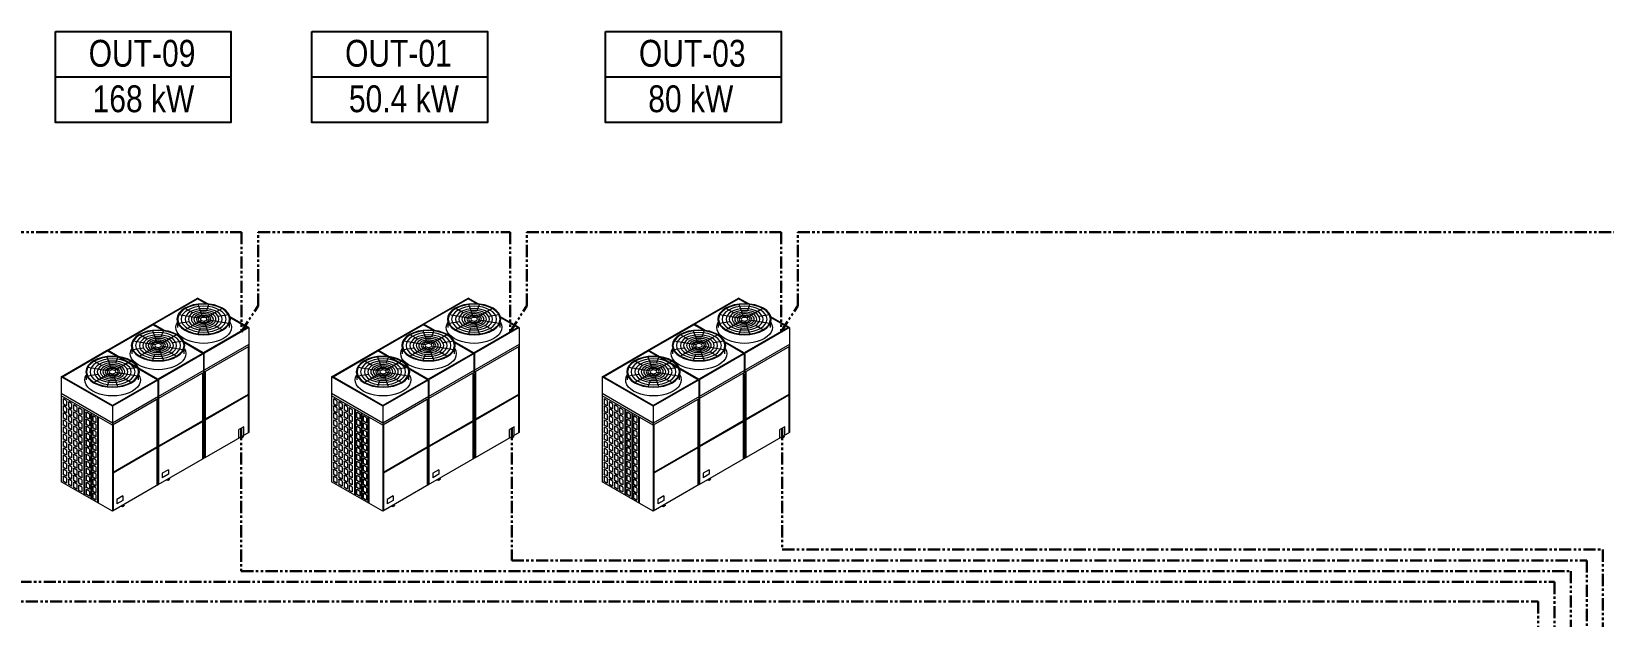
# Model space of a CAD drawing. Header units: millimetres. Extents: x -91525 to 4597779, y -698580 to 576167.
# Drawn here: x -71019 to -50458, y -76229 to -68576 of the extents above; entities that cross this region are included whole.
import ezdxf

# ---------------------------------------------------------------- set-up
doc = ezdxf.new("R2010")
doc.units = ezdxf.units.MM
doc.linetypes.add('PHANTOM', pattern=[63.5, 31.75, -6.35, 6.35, -6.35, 6.35, -6.35])
doc.layers.add('!-AC-EQUIPEMNT', color=3, linetype='Continuous')
doc.layers.add('AC-EQU', color=3, linetype='Continuous')
doc.layers.add('0---CONTROL', color=6, linetype='PHANTOM', lineweight=30)
doc.layers.add('AC-equip', color=3, linetype='Continuous', lineweight=15)
doc.styles.add('GHS', font='nghia5.shx', dxfattribs={"width": 0.8, "bigfont": 'bigfont.shx'})

# ---------------------------------------------------------------- blocks, each defined once
blk = doc.blocks.new('RX48M')
at = {"color": 0, "ltscale": 2.5}
for p, q in [((-1903, 660), (-1957, 808)), ((-1929, 822), (-1677, 968)), ((-1889, 825), (-1677, 948)), ((-1809, 493), (-1695, 808)), ((558, -322), (-1677, 968)), ((-594, 323), (-1677, 948)), ((-2934, 242), (-2476, 507)), ((-2899, 242), (-2481, 484)), ((-2436, 555), (-2186, 511)), ((-2436, 340), (-1903, 434)), ((-2277, 708), (-1883, 480)), ((-1957, 87), (-1842, 402)), ((-1769, 414), (-1374, 187)), ((-1749, 461), (-1215, 555)), ((-1560, 601), (-1374, 708)), ((-2934, 242), (-2934, -2338)), ((-2934, 242), (-700, -1048)), ((-2899, 242), (-1817, -383)), ((-2464, 247), (-2464, 355)), ((-2277, 187), (-2092, 294)), ((-1695, 87), (-1748, 235)), ((-1466, 384), (-1215, 340)), ((-1188, 247), (-1188, 355)), ((-1157, 61), (-762, -167)), ((-860, 170), (-594, 323)), ((-783, 13), (-837, 161)), ((-816, 175), (-577, 313)), ((-689, -154), (-574, 161)), ((523, -322), (-577, 313)), ((-439, -46), (-254, 61)), ((-2934, -172), (-700, -1462)), ((-2934, -224), (-700, -1514)), ((-2917, -234), (-2917, -2348)), ((-1817, -383), (-1345, -111)), ((-1800, -393), (-1354, -136)), ((-1344, -400), (-1344, -292)), ((-1316, -92), (-1065, -136)), ((-1316, -307), (-783, -213)), ((-1157, -460), (-972, -353)), ((-837, -560), (-722, -245)), ((-700, -1048), (558, -322)), ((-700, -1028), (523, -322)), ((-648, -233), (-254, -460)), ((-628, -186), (-95, -92)), ((-345, -263), (-95, -307)), ((-67, -400), (-67, -292)), ((259, -476), (524, -323)), ((302, -471), (559, -323)), ((1642, -968), (542, -333)), ((1676, -968), (559, -323)), ((-1834, -393), (-1834, -859)), ((-1818, -402), (-1818, -868)), ((-1800, -393), (-700, -1028)), ((-574, -560), (-628, -412)), ((-197, -738), (53, -782)), ((-38, -585), (356, -812)), ((336, -633), (282, -485)), ((430, -800), (544, -485)), ((490, -832), (1023, -738)), ((679, -692), (864, -585)), ((-1860, -844), (-1860, -2958)), ((-1842, -834), (-1842, -2968)), ((-1811, -892), (-1811, -2986)), ((-1794, -882), (-1794, -2996)), ((-715, -1039), (-713, -3620)), ((-700, -1048), (-700, -3628)), ((-700, -1048), (-697, -3629)), ((-698, -1049), (-235, -781)), ((-698, -1049), (419, -1694)), ((-681, -1039), (419, -1674)), ((-225, -1045), (-225, -938)), ((-197, -953), (336, -859)), ((-38, -1106), (147, -999)), ((282, -1206), (396, -891)), ((419, -1694), (1676, -968)), ((419, -1674), (1642, -968)), ((470, -878), (864, -1106)), ((544, -1206), (490, -1058)), ((773, -909), (1023, -953)), ((1051, -1045), (1051, -938)), ((1676, -968), (1676, -3548)), ((-2917, -1404), (-1860, -2014)), ((-2917, -1424), (-1860, -2034)), ((-717, -1504), (-717, -3618)), ((-715, -1453), (419, -2108)), ((-715, -1505), (419, -2159)), ((-693, -1538), (-693, -3632)), ((-676, -1528), (-676, -3642)), ((419, -2107), (1676, -1381)), ((419, -2159), (1676, -1433)), ((1555, -1551), (1621, -1513)), ((1628, -1517), (1628, -1629)), ((419, -1694), (419, -4274)), ((828, -1971), (894, -1932)), ((930, -1864), (930, -3979)), ((947, -1854), (947, -3969)), ((984, -1888), (984, -2000)), ((991, -1876), (1058, -1838)), ((1065, -1842), (1065, -1954)), ((1100, -1766), (1100, -3881)), ((1117, -1756), (1117, -3871)), ((1169, -1782), (1169, -1894)), ((1176, -1770), (1242, -1731)), ((1176, -1898), (1242, -1859)), ((1176, -1942), (1242, -1904)), ((1249, -1735), (1249, -1847)), ((1249, -1908), (1249, -2020)), ((1290, -1712), (1290, -1824)), ((1290, -1884), (1290, -1996)), ((1297, -1700), (1364, -1661)), ((1297, -1828), (1364, -1789)), ((1297, -1872), (1364, -1834)), ((1371, -1665), (1371, -1777)), ((1371, -1838), (1371, -1950)), ((1419, -1637), (1419, -1749)), ((1419, -1810), (1419, -1922)), ((1426, -1625), (1492, -1587)), ((1426, -1753), (1492, -1715)), ((1426, -1798), (1492, -1760)), ((1426, -1926), (1492, -1888)), ((1499, -1591), (1499, -1703)), ((1499, -1764), (1499, -1876)), ((1548, -1563), (1548, -1675)), ((1548, -1736), (1548, -1848)), ((1548, -1909), (1548, -2021)), ((1555, -1679), (1621, -1641)), ((1555, -1724), (1621, -1685)), ((1555, -1852), (1621, -1813)), ((1555, -1897), (1621, -1858)), ((1628, -1689), (1628, -1801)), ((1628, -1862), (1628, -1974)), ((-2814, -2196), (-2692, -2266)), ((-2814, -2408), (-2814, -2196)), ((-2692, -2478), (-2692, -2266)), ((-1794, -2052), (-717, -2674)), ((-1794, -2072), (-717, -2694)), ((401, -2149), (401, -4264)), ((765, -1959), (765, -4074)), ((783, -1949), (783, -4064)), ((821, -1983), (821, -2095)), ((821, -2155), (821, -2267)), ((828, -2099), (894, -2060)), ((828, -2143), (894, -2105)), ((828, -2271), (894, -2233)), ((828, -2316), (894, -2278)), ((901, -1936), (901, -2048)), ((901, -2109), (901, -2221)), ((901, -2282), (901, -2394)), ((984, -2061), (984, -2173)), ((984, -2234), (984, -2346)), ((991, -2004), (1058, -1966)), ((991, -2049), (1058, -2011)), ((991, -2177), (1058, -2139)), ((991, -2222), (1058, -2183)), ((991, -2350), (1058, -2312)), ((1065, -2015), (1065, -2127)), ((1065, -2187), (1065, -2300)), ((1169, -1954), (1169, -2066)), ((1169, -2127), (1169, -2239)), ((1169, -2300), (1169, -2412)), ((1176, -2070), (1242, -2032)), ((1176, -2115), (1242, -2077)), ((1176, -2243), (1242, -2205)), ((1176, -2288), (1242, -2250)), ((1249, -2081), (1249, -2193)), ((1249, -2254), (1249, -2366)), ((1290, -2057), (1290, -2169)), ((1290, -2230), (1290, -2342)), ((1297, -2000), (1364, -1962)), ((1297, -2045), (1364, -2007)), ((1297, -2173), (1364, -2135)), ((1297, -2218), (1364, -2180)), ((1297, -2346), (1364, -2308)), ((1371, -2011), (1371, -2123)), ((1371, -2184), (1371, -2296)), ((1419, -1983), (1419, -2095)), ((1419, -2156), (1419, -2268)), ((1426, -1971), (1492, -1932)), ((1426, -2099), (1492, -2061)), ((1426, -2144), (1492, -2105)), ((1426, -2272), (1492, -2233)), ((1426, -2316), (1492, -2278)), ((1499, -1936), (1499, -2049)), ((1499, -2109), (1499, -2221)), ((1499, -2282), (1499, -2394)), ((1548, -2081), (1548, -2193)), ((1548, -2254), (1548, -2366)), ((1555, -2025), (1621, -1986)), ((1555, -2069), (1621, -2031)), ((1555, -2197), (1621, -2159)), ((1555, -2242), (1621, -2204)), ((1628, -2035), (1628, -2147)), ((1628, -2208), (1628, -2320)), ((-2934, -2338), (-700, -3628)), ((-2786, -2423), (-2806, -2445)), ((-2806, -2445), (-2754, -2475)), ((-2753, -2441), (-2788, -2462)), ((-2785, -2440), (-2744, -2464)), ((-2754, -2475), (-2717, -2463)), ((-676, -2698), (401, -3319)), ((821, -2328), (821, -2440)), ((821, -2501), (821, -2613)), ((821, -2674), (821, -2786)), ((828, -2444), (894, -2406)), ((828, -2489), (894, -2451)), ((828, -2617), (894, -2579)), ((828, -2662), (894, -2623)), ((901, -2455), (901, -2567)), ((901, -2627), (901, -2739)), ((984, -2407), (984, -2519)), ((984, -2579), (984, -2691)), ((991, -2395), (1058, -2356)), ((991, -2523), (1058, -2484)), ((991, -2567), (1058, -2529)), ((991, -2695), (1058, -2657)), ((991, -2740), (1058, -2702)), ((1065, -2360), (1065, -2472)), ((1065, -2533), (1065, -2645)), ((1169, -2473), (1169, -2585)), ((1169, -2646), (1169, -2758)), ((1176, -2416), (1242, -2378)), ((1176, -2461), (1242, -2422)), ((1176, -2589), (1242, -2551)), ((1176, -2634), (1242, -2595)), ((1249, -2426), (1249, -2539)), ((1249, -2599), (1249, -2711)), ((1290, -2403), (1290, -2515)), ((1290, -2575), (1290, -2687)), ((1297, -2391), (1364, -2352)), ((1297, -2519), (1364, -2480)), ((1297, -2563), (1364, -2525)), ((1297, -2691), (1364, -2653)), ((1297, -2736), (1364, -2698)), ((1371, -2356), (1371, -2468)), ((1371, -2529), (1371, -2641)), ((1371, -2702), (1371, -2814)), ((1419, -2328), (1419, -2440)), ((1419, -2501), (1419, -2613)), ((1419, -2674), (1419, -2786)), ((1426, -2444), (1492, -2406)), ((1426, -2489), (1492, -2451)), ((1426, -2617), (1492, -2579)), ((1426, -2662), (1492, -2624)), ((1499, -2455), (1499, -2567)), ((1499, -2628), (1499, -2740)), ((1548, -2427), (1548, -2539)), ((1548, -2600), (1548, -2712)), ((1555, -2370), (1621, -2332)), ((1555, -2415), (1621, -2377)), ((1555, -2543), (1621, -2505)), ((1555, -2588), (1621, -2549)), ((1555, -2716), (1621, -2677)), ((1628, -2381), (1628, -2493)), ((1628, -2553), (1628, -2665)), ((-676, -2718), (401, -3339)), ((821, -2846), (821, -2958)), ((821, -3019), (821, -3131)), ((828, -2790), (894, -2751)), ((828, -2834), (894, -2796)), ((828, -2962), (894, -2924)), ((828, -3007), (894, -2969)), ((901, -2800), (901, -2912)), ((901, -2973), (901, -3085)), ((984, -2752), (984, -2864)), ((984, -2925), (984, -3037)), ((991, -2868), (1058, -2830)), ((991, -2913), (1058, -2875)), ((991, -3041), (1058, -3003)), ((991, -3086), (1058, -3047)), ((1065, -2706), (1065, -2818)), ((1065, -2879), (1065, -2991)), ((1065, -3051), (1065, -3163)), ((1169, -2818), (1169, -2930)), ((1169, -2991), (1169, -3103)), ((1176, -2762), (1242, -2723)), ((1176, -2806), (1242, -2768)), ((1176, -2934), (1242, -2896)), ((1176, -2979), (1242, -2941)), ((1176, -3107), (1242, -3069)), ((1249, -2772), (1249, -2884)), ((1249, -2945), (1249, -3057)), ((1290, -2748), (1290, -2860)), ((1290, -2921), (1290, -3033)), ((1297, -2864), (1364, -2826)), ((1297, -2909), (1364, -2871)), ((1297, -3037), (1364, -2999)), ((1297, -3082), (1364, -3043)), ((1371, -2875), (1371, -2987)), ((1371, -3047), (1371, -3159)), ((1419, -2847), (1419, -2959)), ((1419, -3019), (1419, -3131)), ((1426, -2790), (1492, -2752)), ((1426, -2835), (1492, -2796)), ((1426, -2963), (1492, -2924)), ((1426, -3007), (1492, -2969)), ((1499, -2800), (1499, -2912)), ((1499, -2973), (1499, -3085)), ((1548, -2772), (1548, -2884)), ((1548, -2945), (1548, -3057)), ((1555, -2760), (1621, -2722)), ((1555, -2888), (1621, -2850)), ((1555, -2933), (1621, -2895)), ((1555, -3061), (1621, -3023)), ((1555, -3106), (1621, -3068)), ((1628, -2726), (1628, -2838)), ((1628, -2899), (1628, -3011)), ((1628, -3072), (1628, -3184)), ((-977, -3468), (-997, -3489)), ((-958, -3252), (-958, -3364)), ((-958, -3252), (-810, -3337)), ((-958, -3364), (-810, -3450)), ((-810, -3337), (-810, -3450)), ((821, -3192), (821, -3304)), ((821, -3365), (821, -3477)), ((828, -3135), (894, -3097)), ((828, -3180), (894, -3142)), ((828, -3308), (894, -3270)), ((828, -3353), (894, -3314)), ((828, -3481), (894, -3442)), ((901, -3146), (901, -3258)), ((901, -3318), (901, -3430)), ((984, -3098), (984, -3210)), ((984, -3270), (984, -3382)), ((984, -3443), (984, -3555)), ((991, -3214), (1058, -3175)), ((991, -3258), (1058, -3220)), ((991, -3386), (1058, -3348)), ((991, -3431), (1058, -3393)), ((1065, -3224), (1065, -3336)), ((1065, -3397), (1065, -3509)), ((1169, -3164), (1169, -3276)), ((1169, -3337), (1169, -3449)), ((1176, -3152), (1242, -3114)), ((1176, -3280), (1242, -3242)), ((1176, -3325), (1242, -3286)), ((1176, -3453), (1242, -3414)), ((1176, -3497), (1242, -3459)), ((1249, -3118), (1249, -3230)), ((1249, -3290), (1249, -3402)), ((1249, -3463), (1249, -3575)), ((1290, -3094), (1290, -3206)), ((1290, -3266), (1290, -3379)), ((1290, -3439), (1290, -3551)), ((1297, -3210), (1364, -3171)), ((1297, -3254), (1364, -3216)), ((1297, -3383), (1364, -3344)), ((1297, -3427), (1364, -3389)), ((1371, -3220), (1371, -3332)), ((1371, -3393), (1371, -3505)), ((1419, -3192), (1419, -3304)), ((1419, -3365), (1419, -3477)), ((1426, -3135), (1492, -3097)), ((1426, -3180), (1492, -3142)), ((1426, -3308), (1492, -3270)), ((1426, -3353), (1492, -3315)), ((1426, -3481), (1492, -3443)), ((1499, -3146), (1499, -3258)), ((1499, -3319), (1499, -3431)), ((1548, -3118), (1548, -3230)), ((1548, -3291), (1548, -3403)), ((1548, -3463), (1548, -3576)), ((1555, -3234), (1621, -3196)), ((1555, -3279), (1621, -3240)), ((1555, -3407), (1621, -3368)), ((1555, -3451), (1621, -3413)), ((1628, -3244), (1628, -3356)), ((1628, -3417), (1628, -3529)), ((-997, -3489), (-946, -3519)), ((-944, -3486), (-979, -3506)), ((-976, -3484), (-935, -3508)), ((-946, -3519), (-908, -3508)), ((-713, -3620), (419, -4274)), ((419, -4274), (1676, -3548)), ((821, -3537), (821, -3650)), ((821, -3710), (821, -3822)), ((828, -3525), (894, -3487)), ((828, -3654), (894, -3615)), ((828, -3698), (894, -3660)), ((828, -3826), (894, -3788)), ((828, -3871), (894, -3833)), ((901, -3491), (901, -3603)), ((901, -3664), (901, -3776)), ((901, -3837), (901, -3949)), ((984, -3616), (984, -3728)), ((984, -3789), (984, -3901)), ((991, -3559), (1058, -3521)), ((991, -3604), (1058, -3566)), ((991, -3732), (1058, -3694)), ((991, -3777), (1058, -3738)), ((1065, -3570), (1065, -3682)), ((1065, -3742), (1065, -3854)), ((1169, -3509), (1169, -3621)), ((1169, -3682), (1169, -3794)), ((1176, -3625), (1242, -3587)), ((1176, -3670), (1242, -3632)), ((1176, -3798), (1242, -3760)), ((1249, -3636), (1249, -3748)), ((1290, -3612), (1290, -3724)), ((1297, -3555), (1364, -3517)), ((1297, -3600), (1364, -3562)), ((1297, -3728), (1364, -3690)), ((1371, -3566), (1371, -3678)), ((1419, -3538), (1419, -3650)), ((1426, -3526), (1492, -3487)), ((1426, -3654), (1492, -3615)), ((1499, -3491), (1499, -3603)), ((1555, -3580), (1621, -3541)), ((141, -4113), (121, -4135)), ((121, -4135), (173, -4165)), ((174, -4131), (139, -4152)), ((143, -4130), (183, -4154)), ((160, -3898), (160, -4010)), ((160, -3898), (308, -3983)), ((160, -4010), (308, -4095)), ((173, -4165), (210, -4153)), ((308, -3983), (308, -4095)), ((821, -3883), (821, -3995)), ((828, -3999), (894, -3961)), ((991, -3905), (1058, -3866))]:
    blk.add_line(p, q, dxfattribs=at)
for centre, major_axis in [((-1826, 447), (-658, 0)), ((-1826, 447), (-638, 0)), ((-1826, 447), (-552, 0)), ((-1826, 447), (-456, 0)), ((-1826, 447), (-376, 0)), ((-1826, 447), (-303, 0)), ((-1826, 447), (-240, 0)), ((-1826, 447), (-180, 0)), ((-1826, 447), (-136, 0)), ((-1826, 447), (-80.6, 0)), ((-705, -200), (-658, 0)), ((-705, -200), (-638, 0)), ((-705, -200), (-552, 0)), ((-705, -200), (-456, 0)), ((-705, -200), (-376, 0)), ((-705, -200), (-303, 0)), ((-705, -200), (-240, 0)), ((-705, -200), (-180, 0)), ((-705, -200), (-136, 0)), ((-705, -200), (-80.6, 0)), ((413, -845), (-658, 0)), ((413, -845), (-638, 0)), ((413, -845), (-552, 0)), ((413, -845), (-456, 0)), ((413, -845), (-376, 0)), ((413, -845), (-303, 0)), ((413, -845), (-240, 0)), ((413, -845), (-180, 0)), ((413, -845), (-136, 0)), ((413, -845), (-80.6, 0)), ((-2768, -2450), (-9.98, 0)), ((-959, -3494), (-9.98, 0)), ((160, -4140), (-9.98, 0))]:
    blk.add_ellipse(centre, major_axis=major_axis, ratio=0.57735, dxfattribs=at)
for centre, major_axis, start_param, end_param in [((-1826, 247), (-683, 0), 5.952605, 9.755358), ((-705, -400), (-683, 0), 5.952605, 9.755358), ((413, -1045), (-683, 0), 5.952605, 9.755358), ((1621, -1521), (-4.9, -8.49), 2.356194, 3.926991), ((894, -1940), (-4.9, -8.49), 2.356194, 3.926991), ((991, -1884), (-4.9, -8.49), 3.926991, 5.497787), ((1058, -1846), (-4.9, -8.49), 2.356194, 3.926991), ((1176, -1778), (-4.9, -8.49), 3.926991, 5.497787), ((1176, -1890), (4.9, 8.49), 2.356194, 3.926991), ((1242, -1739), (-4.9, -8.49), 2.356194, 3.926991), ((1242, -1851), (4.9, 8.49), 3.926991, 5.497787), ((1242, -1912), (-4.9, -8.49), 2.356194, 3.926991), ((1297, -1708), (-4.9, -8.49), 3.926991, 5.497787), ((1297, -1820), (4.9, 8.49), 2.356194, 3.926991), ((1297, -1880), (-4.9, -8.49), 3.926991, 5.497787), ((1364, -1669), (-4.9, -8.49), 2.356194, 3.926991), ((1364, -1781), (4.9, 8.49), 3.926991, 5.497787), ((1364, -1842), (-4.9, -8.49), 2.356194, 3.926991), ((1426, -1633), (-4.9, -8.49), 3.926991, 5.497787), ((1426, -1745), (4.9, 8.49), 2.356194, 3.926991), ((1426, -1806), (-4.9, -8.49), 3.926991, 5.497787), ((1426, -1918), (4.9, 8.49), 2.356194, 3.926991), ((1492, -1595), (-4.9, -8.49), 2.356194, 3.926991), ((1492, -1707), (4.9, 8.49), 3.926991, 5.497787), ((1492, -1768), (-4.9, -8.49), 2.356194, 3.926991), ((1492, -1880), (4.9, 8.49), 3.926991, 5.497787), ((1492, -1940), (-4.9, -8.49), 2.356194, 3.926991), ((1555, -1559), (-4.9, -8.49), 3.926991, 5.497787), ((1555, -1671), (4.9, 8.49), 2.356194, 3.926991), ((1555, -1732), (-4.9, -8.49), 3.926991, 5.497787), ((1555, -1844), (4.9, 8.49), 2.356194, 3.926991), ((1555, -1905), (-4.9, -8.49), 3.926991, 5.497787), ((1621, -1633), (4.9, 8.49), 3.926991, 5.497787), ((1621, -1693), (-4.9, -8.49), 2.356194, 3.926991), ((1621, -1805), (4.9, 8.49), 3.926991, 5.497787), ((1621, -1866), (-4.9, -8.49), 2.356194, 3.926991), ((828, -1979), (-4.9, -8.49), 3.926991, 5.497787), ((828, -2091), (4.9, 8.49), 2.356194, 3.926991), ((828, -2151), (-4.9, -8.49), 3.926991, 5.497787), ((828, -2263), (4.9, 8.49), 2.356194, 3.926991), ((828, -2324), (-4.9, -8.49), 3.926991, 5.497787), ((894, -2052), (4.9, 8.49), 3.926991, 5.497787), ((894, -2113), (-4.9, -8.49), 2.356194, 3.926991), ((894, -2225), (4.9, 8.49), 3.926991, 5.497787), ((894, -2286), (-4.9, -8.49), 2.356194, 3.926991), ((991, -1996), (4.9, 8.49), 2.356194, 3.926991), ((991, -2057), (-4.9, -8.49), 3.926991, 5.497787), ((991, -2169), (4.9, 8.49), 2.356194, 3.926991), ((991, -2230), (-4.9, -8.49), 3.926991, 5.497787), ((1058, -1958), (4.9, 8.49), 3.926991, 5.497787), ((1058, -2019), (-4.9, -8.49), 2.356194, 3.926991), ((1058, -2131), (4.9, 8.49), 3.926991, 5.497787), ((1058, -2191), (-4.9, -8.49), 2.356194, 3.926991), ((1058, -2304), (4.9, 8.49), 3.926991, 5.497787), ((1176, -1950), (-4.9, -8.49), 3.926991, 5.497787), ((1176, -2062), (4.9, 8.49), 2.356194, 3.926991), ((1176, -2123), (-4.9, -8.49), 3.926991, 5.497787), ((1176, -2235), (4.9, 8.49), 2.356194, 3.926991), ((1176, -2296), (-4.9, -8.49), 3.926991, 5.497787), ((1242, -2024), (4.9, 8.49), 3.926991, 5.497787), ((1242, -2085), (-4.9, -8.49), 2.356194, 3.926991), ((1242, -2197), (4.9, 8.49), 3.926991, 5.497787), ((1242, -2258), (-4.9, -8.49), 2.356194, 3.926991), ((1297, -1992), (4.9, 8.49), 2.356194, 3.926991), ((1297, -2053), (-4.9, -8.49), 3.926991, 5.497787), ((1297, -2165), (4.9, 8.49), 2.356194, 3.926991), ((1297, -2226), (-4.9, -8.49), 3.926991, 5.497787), ((1364, -1954), (4.9, 8.49), 3.926991, 5.497787), ((1364, -2015), (-4.9, -8.49), 2.356194, 3.926991), ((1364, -2127), (4.9, 8.49), 3.926991, 5.497787), ((1364, -2188), (-4.9, -8.49), 2.356194, 3.926991), ((1364, -2300), (4.9, 8.49), 3.926991, 5.497787), ((1426, -1979), (-4.9, -8.49), 3.926991, 5.497787), ((1426, -2091), (4.9, 8.49), 2.356194, 3.926991), ((1426, -2152), (-4.9, -8.49), 3.926991, 5.497787), ((1426, -2264), (4.9, 8.49), 2.356194, 3.926991), ((1426, -2324), (-4.9, -8.49), 3.926991, 5.497787), ((1492, -2053), (4.9, 8.49), 3.926991, 5.497787), ((1492, -2113), (-4.9, -8.49), 2.356194, 3.926991), ((1492, -2225), (4.9, 8.49), 3.926991, 5.497787), ((1492, -2286), (-4.9, -8.49), 2.356194, 3.926991), ((1555, -2017), (4.9, 8.49), 2.356194, 3.926991), ((1555, -2077), (-4.9, -8.49), 3.926991, 5.497787), ((1555, -2189), (4.9, 8.49), 2.356194, 3.926991), ((1555, -2250), (-4.9, -8.49), 3.926991, 5.497787), ((1621, -1978), (4.9, 8.49), 3.926991, 5.497787), ((1621, -2039), (-4.9, -8.49), 2.356194, 3.926991), ((1621, -2151), (4.9, 8.49), 3.926991, 5.497787), ((1621, -2212), (-4.9, -8.49), 2.356194, 3.926991), ((828, -2436), (4.9, 8.49), 2.356194, 3.926991), ((828, -2497), (-4.9, -8.49), 3.926991, 5.497787), ((828, -2609), (4.9, 8.49), 2.356194, 3.926991), ((828, -2670), (-4.9, -8.49), 3.926991, 5.497787), ((894, -2398), (4.9, 8.49), 3.926991, 5.497787), ((894, -2459), (-4.9, -8.49), 2.356194, 3.926991), ((894, -2571), (4.9, 8.49), 3.926991, 5.497787), ((894, -2631), (-4.9, -8.49), 2.356194, 3.926991), ((991, -2342), (4.9, 8.49), 2.356194, 3.926991), ((991, -2403), (-4.9, -8.49), 3.926991, 5.497787), ((991, -2515), (4.9, 8.49), 2.356194, 3.926991), ((991, -2575), (-4.9, -8.49), 3.926991, 5.497787), ((991, -2687), (4.9, 8.49), 2.356194, 3.926991), ((1058, -2364), (-4.9, -8.49), 2.356194, 3.926991), ((1058, -2476), (4.9, 8.49), 3.926991, 5.497787), ((1058, -2537), (-4.9, -8.49), 2.356194, 3.926991), ((1058, -2649), (4.9, 8.49), 3.926991, 5.497787), ((1058, -2710), (-4.9, -8.49), 2.356194, 3.926991), ((1176, -2408), (4.9, 8.49), 2.356194, 3.926991), ((1176, -2469), (-4.9, -8.49), 3.926991, 5.497787), ((1176, -2581), (4.9, 8.49), 2.356194, 3.926991), ((1176, -2642), (-4.9, -8.49), 3.926991, 5.497787), ((1242, -2370), (4.9, 8.49), 3.926991, 5.497787), ((1242, -2430), (-4.9, -8.49), 2.356194, 3.926991), ((1242, -2543), (4.9, 8.49), 3.926991, 5.497787), ((1242, -2603), (-4.9, -8.49), 2.356194, 3.926991), ((1297, -2338), (4.9, 8.49), 2.356194, 3.926991), ((1297, -2399), (-4.9, -8.49), 3.926991, 5.497787), ((1297, -2511), (4.9, 8.49), 2.356194, 3.926991), ((1297, -2571), (-4.9, -8.49), 3.926991, 5.497787), ((1297, -2683), (4.9, 8.49), 2.356194, 3.926991), ((1364, -2360), (-4.9, -8.49), 2.356194, 3.926991), ((1364, -2472), (4.9, 8.49), 3.926991, 5.497787), ((1364, -2533), (-4.9, -8.49), 2.356194, 3.926991), ((1364, -2645), (4.9, 8.49), 3.926991, 5.497787), ((1364, -2706), (-4.9, -8.49), 2.356194, 3.926991), ((1426, -2436), (4.9, 8.49), 2.356194, 3.926991), ((1426, -2497), (-4.9, -8.49), 3.926991, 5.497787), ((1426, -2609), (4.9, 8.49), 2.356194, 3.926991), ((1426, -2670), (-4.9, -8.49), 3.926991, 5.497787), ((1492, -2398), (4.9, 8.49), 3.926991, 5.497787), ((1492, -2459), (-4.9, -8.49), 2.356194, 3.926991), ((1492, -2571), (4.9, 8.49), 3.926991, 5.497787), ((1492, -2632), (-4.9, -8.49), 2.356194, 3.926991), ((1555, -2362), (4.9, 8.49), 2.356194, 3.926991), ((1555, -2423), (-4.9, -8.49), 3.926991, 5.497787), ((1555, -2535), (4.9, 8.49), 2.356194, 3.926991), ((1555, -2596), (-4.9, -8.49), 3.926991, 5.497787), ((1621, -2324), (4.9, 8.49), 3.926991, 5.497787), ((1621, -2385), (-4.9, -8.49), 2.356194, 3.926991), ((1621, -2497), (4.9, 8.49), 3.926991, 5.497787), ((1621, -2557), (-4.9, -8.49), 2.356194, 3.926991), ((1621, -2669), (4.9, 8.49), 3.926991, 5.497787), ((828, -2782), (4.9, 8.49), 2.356194, 3.926991), ((828, -2842), (-4.9, -8.49), 3.926991, 5.497787), ((828, -2954), (4.9, 8.49), 2.356194, 3.926991), ((828, -3015), (-4.9, -8.49), 3.926991, 5.497787), ((894, -2743), (4.9, 8.49), 3.926991, 5.497787), ((894, -2804), (-4.9, -8.49), 2.356194, 3.926991), ((894, -2916), (4.9, 8.49), 3.926991, 5.497787), ((894, -2977), (-4.9, -8.49), 2.356194, 3.926991), ((894, -3089), (4.9, 8.49), 3.926991, 5.497787), ((991, -2748), (-4.9, -8.49), 3.926991, 5.497787), ((991, -2860), (4.9, 8.49), 2.356194, 3.926991), ((991, -2921), (-4.9, -8.49), 3.926991, 5.497787), ((991, -3033), (4.9, 8.49), 2.356194, 3.926991), ((991, -3094), (-4.9, -8.49), 3.926991, 5.497787), ((1058, -2822), (4.9, 8.49), 3.926991, 5.497787), ((1058, -2883), (-4.9, -8.49), 2.356194, 3.926991), ((1058, -2995), (4.9, 8.49), 3.926991, 5.497787), ((1058, -3055), (-4.9, -8.49), 2.356194, 3.926991), ((1176, -2754), (4.9, 8.49), 2.356194, 3.926991), ((1176, -2814), (-4.9, -8.49), 3.926991, 5.497787), ((1176, -2926), (4.9, 8.49), 2.356194, 3.926991), ((1176, -2987), (-4.9, -8.49), 3.926991, 5.497787), ((1242, -2715), (4.9, 8.49), 3.926991, 5.497787), ((1242, -2776), (-4.9, -8.49), 2.356194, 3.926991), ((1242, -2888), (4.9, 8.49), 3.926991, 5.497787), ((1242, -2949), (-4.9, -8.49), 2.356194, 3.926991), ((1242, -3061), (4.9, 8.49), 3.926991, 5.497787), ((1297, -2744), (-4.9, -8.49), 3.926991, 5.497787), ((1297, -2856), (4.9, 8.49), 2.356194, 3.926991), ((1297, -2917), (-4.9, -8.49), 3.926991, 5.497787), ((1297, -3029), (4.9, 8.49), 2.356194, 3.926991), ((1297, -3090), (-4.9, -8.49), 3.926991, 5.497787), ((1364, -2818), (4.9, 8.49), 3.926991, 5.497787), ((1364, -2879), (-4.9, -8.49), 2.356194, 3.926991), ((1364, -2991), (4.9, 8.49), 3.926991, 5.497787), ((1364, -3051), (-4.9, -8.49), 2.356194, 3.926991), ((1426, -2782), (4.9, 8.49), 2.356194, 3.926991), ((1426, -2843), (-4.9, -8.49), 3.926991, 5.497787), ((1426, -2955), (4.9, 8.49), 2.356194, 3.926991), ((1426, -3015), (-4.9, -8.49), 3.926991, 5.497787), ((1492, -2744), (4.9, 8.49), 3.926991, 5.497787), ((1492, -2804), (-4.9, -8.49), 2.356194, 3.926991), ((1492, -2916), (4.9, 8.49), 3.926991, 5.497787), ((1492, -2977), (-4.9, -8.49), 2.356194, 3.926991), ((1492, -3089), (4.9, 8.49), 3.926991, 5.497787), ((1555, -2708), (4.9, 8.49), 2.356194, 3.926991), ((1555, -2768), (-4.9, -8.49), 3.926991, 5.497787), ((1555, -2880), (4.9, 8.49), 2.356194, 3.926991), ((1555, -2941), (-4.9, -8.49), 3.926991, 5.497787), ((1555, -3053), (4.9, 8.49), 2.356194, 3.926991), ((1621, -2730), (-4.9, -8.49), 2.356194, 3.926991), ((1621, -2842), (4.9, 8.49), 3.926991, 5.497787), ((1621, -2903), (-4.9, -8.49), 2.356194, 3.926991), ((1621, -3015), (4.9, 8.49), 3.926991, 5.497787), ((1621, -3076), (-4.9, -8.49), 2.356194, 3.926991), ((828, -3127), (4.9, 8.49), 2.356194, 3.926991), ((828, -3188), (-4.9, -8.49), 3.926991, 5.497787), ((828, -3300), (4.9, 8.49), 2.356194, 3.926991), ((828, -3361), (-4.9, -8.49), 3.926991, 5.497787), ((828, -3473), (4.9, 8.49), 2.356194, 3.926991), ((894, -3150), (-4.9, -8.49), 2.356194, 3.926991), ((894, -3262), (4.9, 8.49), 3.926991, 5.497787), ((894, -3322), (-4.9, -8.49), 2.356194, 3.926991), ((894, -3434), (4.9, 8.49), 3.926991, 5.497787), ((991, -3206), (4.9, 8.49), 2.356194, 3.926991), ((991, -3266), (-4.9, -8.49), 3.926991, 5.497787), ((991, -3378), (4.9, 8.49), 2.356194, 3.926991), ((991, -3439), (-4.9, -8.49), 3.926991, 5.497787), ((1058, -3167), (4.9, 8.49), 3.926991, 5.497787), ((1058, -3228), (-4.9, -8.49), 2.356194, 3.926991), ((1058, -3340), (4.9, 8.49), 3.926991, 5.497787), ((1058, -3401), (-4.9, -8.49), 2.356194, 3.926991), ((1176, -3099), (4.9, 8.49), 2.356194, 3.926991), ((1176, -3160), (-4.9, -8.49), 3.926991, 5.497787), ((1176, -3272), (4.9, 8.49), 2.356194, 3.926991), ((1176, -3333), (-4.9, -8.49), 3.926991, 5.497787), ((1176, -3445), (4.9, 8.49), 2.356194, 3.926991), ((1242, -3122), (-4.9, -8.49), 2.356194, 3.926991), ((1242, -3234), (4.9, 8.49), 3.926991, 5.497787), ((1242, -3294), (-4.9, -8.49), 2.356194, 3.926991), ((1242, -3406), (4.9, 8.49), 3.926991, 5.497787), ((1242, -3467), (-4.9, -8.49), 2.356194, 3.926991), ((1297, -3202), (4.9, 8.49), 2.356194, 3.926991), ((1297, -3262), (-4.9, -8.49), 3.926991, 5.497787), ((1297, -3375), (4.9, 8.49), 2.356194, 3.926991), ((1297, -3435), (-4.9, -8.49), 3.926991, 5.497787), ((1364, -3163), (4.9, 8.49), 3.926991, 5.497787), ((1364, -3224), (-4.9, -8.49), 2.356194, 3.926991), ((1364, -3336), (4.9, 8.49), 3.926991, 5.497787), ((1364, -3397), (-4.9, -8.49), 2.356194, 3.926991), ((1426, -3127), (4.9, 8.49), 2.356194, 3.926991), ((1426, -3188), (-4.9, -8.49), 3.926991, 5.497787), ((1426, -3300), (4.9, 8.49), 2.356194, 3.926991), ((1426, -3361), (-4.9, -8.49), 3.926991, 5.497787), ((1426, -3473), (4.9, 8.49), 2.356194, 3.926991), ((1492, -3150), (-4.9, -8.49), 2.356194, 3.926991), ((1492, -3262), (4.9, 8.49), 3.926991, 5.497787), ((1492, -3323), (-4.9, -8.49), 2.356194, 3.926991), ((1492, -3435), (4.9, 8.49), 3.926991, 5.497787), ((1555, -3114), (-4.9, -8.49), 3.926991, 5.497787), ((1555, -3226), (4.9, 8.49), 2.356194, 3.926991), ((1555, -3287), (-4.9, -8.49), 3.926991, 5.497787), ((1555, -3399), (4.9, 8.49), 2.356194, 3.926991), ((1555, -3459), (-4.9, -8.49), 3.926991, 5.497787), ((1621, -3188), (4.9, 8.49), 3.926991, 5.497787), ((1621, -3248), (-4.9, -8.49), 2.356194, 3.926991), ((1621, -3360), (4.9, 8.49), 3.926991, 5.497787), ((1621, -3421), (-4.9, -8.49), 2.356194, 3.926991), ((828, -3533), (-4.9, -8.49), 3.926991, 5.497787), ((828, -3646), (4.9, 8.49), 2.356194, 3.926991), ((828, -3706), (-4.9, -8.49), 3.926991, 5.497787), ((828, -3818), (4.9, 8.49), 2.356194, 3.926991), ((894, -3495), (-4.9, -8.49), 2.356194, 3.926991), ((894, -3607), (4.9, 8.49), 3.926991, 5.497787), ((894, -3668), (-4.9, -8.49), 2.356194, 3.926991), ((894, -3780), (4.9, 8.49), 3.926991, 5.497787), ((894, -3841), (-4.9, -8.49), 2.356194, 3.926991), ((991, -3551), (4.9, 8.49), 2.356194, 3.926991), ((991, -3612), (-4.9, -8.49), 3.926991, 5.497787), ((991, -3724), (4.9, 8.49), 2.356194, 3.926991), ((991, -3785), (-4.9, -8.49), 3.926991, 5.497787), ((1058, -3513), (4.9, 8.49), 3.926991, 5.497787), ((1058, -3574), (-4.9, -8.49), 2.356194, 3.926991), ((1058, -3686), (4.9, 8.49), 3.926991, 5.497787), ((1058, -3746), (-4.9, -8.49), 2.356194, 3.926991), ((1058, -3858), (4.9, 8.49), 3.926991, 5.497787), ((1176, -3505), (-4.9, -8.49), 3.926991, 5.497787), ((1176, -3617), (4.9, 8.49), 2.356194, 3.926991), ((1176, -3678), (-4.9, -8.49), 3.926991, 5.497787), ((1176, -3790), (4.9, 8.49), 2.356194, 3.926991), ((1242, -3579), (4.9, 8.49), 3.926991, 5.497787), ((1242, -3640), (-4.9, -8.49), 2.356194, 3.926991), ((1242, -3752), (4.9, 8.49), 3.926991, 5.497787), ((1297, -3547), (4.9, 8.49), 2.356194, 3.926991), ((1297, -3608), (-4.9, -8.49), 3.926991, 5.497787), ((1297, -3720), (4.9, 8.49), 2.356194, 3.926991), ((1364, -3509), (4.9, 8.49), 3.926991, 5.497787), ((1364, -3570), (-4.9, -8.49), 2.356194, 3.926991), ((1364, -3682), (4.9, 8.49), 3.926991, 5.497787), ((1426, -3534), (-4.9, -8.49), 3.926991, 5.497787), ((1426, -3646), (4.9, 8.49), 2.356194, 3.926991), ((1492, -3495), (-4.9, -8.49), 2.356194, 3.926991), ((1492, -3607), (4.9, 8.49), 3.926991, 5.497787), ((1555, -3572), (4.9, 8.49), 2.356194, 3.926991), ((1621, -3533), (4.9, 8.49), 3.926991, 5.497787), ((828, -3879), (-4.9, -8.49), 3.926991, 5.497787), ((828, -3991), (4.9, 8.49), 2.356194, 3.926991), ((894, -3953), (4.9, 8.49), 3.926991, 5.497787), ((991, -3897), (4.9, 8.49), 2.356194, 3.926991)]:
    blk.add_ellipse(centre, major_axis=major_axis, ratio=0.57735, start_param=start_param, end_param=end_param, dxfattribs=at)

msp = doc.modelspace()

# ---------------------------------------------------------------- linework, layer by layer
at = {"layer": '!-AC-EQUIPEMNT', "ltscale": 2, "elevation": 0}
for points in [[(-70706, -68576), (-68409, -68576), (-68409, -69765), (-70706, -69765)], [(-67353, -68576), (-65056, -68576), (-65056, -69765), (-67353, -69765)], [(-63510, -68576), (-61213, -68576), (-61213, -69765), (-63510, -69765)]]:
    msp.add_lwpolyline(points, close=True, dxfattribs=at)
at = {"layer": '0---CONTROL', "ltscale": 5}
for p, q in [((-68274, -73765), (-68274, -75635)), ((-64737, -73765), (-64737, -75495)), ((-61199, -73765), (-61199, -75354)), ((-61199, -75354), (-50466, -75354)), ((-50466, -75354), (-50466, -83308)), ((-68274, -75635), (-50887, -75635)), ((-64737, -75495), (-50677, -75495)), ((-50887, -75635), (-50887, -76621)), ((-50677, -75495), (-50677, -76749)), ((-71811, -75776), (-51098, -75776)), ((-51098, -75776), (-51098, -76621)), ((-75537, -76031), (-51312, -76031)), ((-51312, -76031), (-51312, -76565))]:
    msp.add_line(p, q, dxfattribs=at)
at = {"layer": '0---CONTROL', "ltscale": 5, "elevation": 0}
for points in [[(-71811, -72505), (-71593, -72163), (-71593, -71201), (-68272, -71201), (-68272, -72505)], [(-68272, -72505), (-68055, -72163), (-68055, -71201), (-64757, -71201), (-64757, -72505)], [(-64757, -72505), (-64540, -72163), (-64540, -71201), (-61214, -71201), (-61214, -72505)], [(-61214, -72505), (-60997, -72163), (-60997, -71201)], [(-60997, -71201), (-21018, -71201)]]:
    msp.add_lwpolyline(points, dxfattribs=at)
at = {"layer": 'AC-EQU', "color": 7, "ltscale": 2}
for p, q in [((-70706, -69171), (-68409, -69171)), ((-67353, -69171), (-65056, -69171)), ((-63510, -69171), (-61213, -69171))]:
    msp.add_line(p, q, dxfattribs=at)

# ---------------------------------------------------------------- block references
at = {"layer": 'AC-equip', "color": 1, "ltscale": 2500, "xscale": -0.5320209922747381, "yscale": 0.5320209922792856, "zscale": 0.5320209922872493}
for p in [(-69738, -72578), (-66201, -72578), (-62664, -72578)]:
    msp.add_blockref('RX48M', p, dxfattribs=at)

# ---------------------------------------------------------------- texts
at = {"layer": 'AC-EQU', "ltscale": 2, "char_height": 351.18, "attachment_point": 1, "style": 'GHS'}
for s, insert in [('{\\fArial|b0|i0|c0|p34;OUT-09}', (-70270, -68686)), ('{\\fArial|b0|i0|c0|p34;OUT-01}', (-66917, -68686)), ('{\\fArial|b0|i0|c0|p34;OUT-03}', (-63074, -68686)), ('{\\fArial|b0|i0|c0|p34;168 kW}', (-70219, -69281)), ('{\\fArial|b0|i0|c0|p34;50.4 kW}', (-66867, -69281)), ('{\\fArial|b0|i0|c0|p34;80 kW}', (-62952, -69281))]:
    msp.add_mtext_dynamic_manual_height_columns(s, width=3616.23, gutter_width=2250, heights=[0], dxfattribs=dict(at, insert=insert))

doc.saveas('drawing.dxf')
